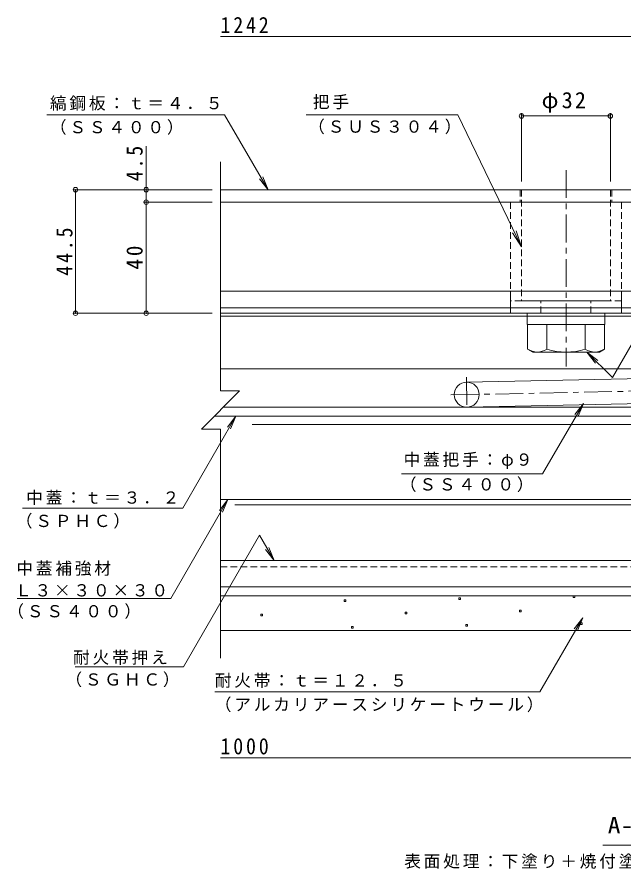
# Model space of a CAD drawing. Units: millimetres on the paper, enlarged 10 times, with parts at other scales. Extents: x -2452 to 2730, y -1962 to 1888.
# Drawn here: x -2362 to -1270, y -1696 to -162 of the extents above; entities that cross this region are included whole.
import ezdxf
from ezdxf.enums import TextEntityAlignment as Align

# ---------------------------------------------------------------- set-up
doc = ezdxf.new("R2010")
doc.units = ezdxf.units.MM
doc.header["$LTSCALE"] = 10
doc.header["$PDMODE"] = 32
doc.header["$PDSIZE"] = 8
doc.linetypes.add('CHAIN1', pattern=[8, 5, -1, 1, -1])
doc.linetypes.add('DASHED1', pattern=[1.8, 1.2, -0.6])
for name, color, linetype, lineweight in [('D-2', 3, 'Continuous', 9), ('D-4', 4, 'Continuous', 9), ('D-5', 7, 'Continuous', 9), ('D-6', 6, 'Continuous', 5), ('D-7', 5, 'Continuous', 5), ('D-8', 5, 'Continuous', 5), ('D-A', 3, 'Continuous', 9), ('D-B', 2, 'Continuous', 9), ('D-C', 7, 'Continuous', 9), ('D-F', 7, 'Continuous', 9)]:
    doc.layers.add(name, color=color, linetype=linetype, lineweight=lineweight)
doc.styles.add('ＭＳ ゴシック', font='')
doc.styles.get('ＭＳ ゴシック').set_extended_font_data('MS Gothic')

msp = doc.modelspace()

# ---------------------------------------------------------------- linework, layer by layer
at = {"layer": 'D-2'}
for p, q in [((-230.11, -472.73), (-1995.86, -472.73)), ((-1995.86, -495.23), (-230.11, -495.23))]:
    msp.add_line(p, q, dxfattribs=at)
at = {"layer": 'D-2', "linetype": 'DASHED1'}
for p, q in [((-1456.61, -472.73), (-1456.61, -495.23)), ((-1291.61, -472.73), (-1291.61, -495.23))]:
    msp.add_line(p, q, dxfattribs=at)
at = {"layer": 'D-4'}
for p, q in [((-770.16, -1187.59), (-1995.86, -1187.59)), ((-1995.86, -1203.74), (-948.44, -1203.74)), ((-945.58, -1266.24), (-1995.86, -1266.24))]:
    msp.add_line(p, q, dxfattribs=at)
at = {"layer": 'D-4', "color": 2}
for points in [[(-1773.12, -1213.94), (-1773.12, -1210.94), (-1770.12, -1210.94), (-1770.12, -1213.94)], [(-1566.99, -1210.47), (-1566.99, -1207.47), (-1563.99, -1207.47), (-1563.99, -1210.47)], [(-1360.87, -1207), (-1360.87, -1204), (-1357.87, -1204), (-1357.87, -1207)], [(-1923.01, -1239.82), (-1923.01, -1236.82), (-1920.01, -1236.82), (-1920.01, -1239.82)], [(-1663.59, -1236.35), (-1663.59, -1233.35), (-1660.59, -1233.35), (-1660.59, -1236.35)], [(-1457.46, -1232.88), (-1457.46, -1229.88), (-1454.46, -1229.88), (-1454.46, -1232.88)], [(-1554.05, -1258.76), (-1554.05, -1255.76), (-1551.05, -1255.76), (-1551.05, -1258.76)], [(-1347.93, -1255.3), (-1347.93, -1252.3), (-1344.93, -1252.3), (-1344.93, -1255.3)], [(-1760.18, -1262.23), (-1760.18, -1259.23), (-1757.18, -1259.23), (-1757.18, -1262.23)]]:
    msp.add_lwpolyline(points, close=True, dxfattribs=at)
at = {"layer": 'D-5'}
for p, q in [((-2308.12, -337.98), (-1988.31, -337.98)), ((-1910.09, -472.73), (-1988.31, -337.98)), ((-1568.44, -337.98), (-1841.69, -337.98)), ((-1568.44, -337.98), (-1454.11, -575.55)), ((-1290.47, -811.01), (-1017.37, -337.98)), ((-2129.51, -472.73), (-2129.51, -394.21)), ((-1910.09, -472.73), (-1925.36, -452.93)), ((-1910.09, -472.73), (-1919.71, -449.66)), ((-1454.11, -575.55), (-1470.53, -550.45)), ((-1454.11, -575.55), (-1463.48, -547.05)), ((-1336.25, -765.23), (-1321.04, -785.07)), ((-1342.59, -857.58), (-1357.85, -877.38)), ((-1967.96, -880.24), (-1983.18, -900.07)), ((-1982.39, -1030.24), (-1997.61, -1050.07)), ((-1899.47, -1140.24), (-1909.04, -1117.14)), ((-2361.96, -1208.66), (-2085.4, -1208.66)), ((-1420.78, -1376.72), (-1343.77, -1243.34)), ((-1343.77, -1243.34), (-1358.99, -1263.17)), ((-1343.77, -1243.34), (-1353.34, -1266.43)), ((-2257.4, -1331.53), (-2062.25, -1331.53)), ((-732.6, -1652.85), (-1307.6, -1652.85))]:
    msp.add_line(p, q, dxfattribs=at)
for points in [[(-1290.47, -811.01), (-1336.25, -765.23), (-1316.42, -780.45)], [(-1669.98, -984.5), (-1416.25, -984.5), (-1342.59, -857.58), (-1352.21, -880.66)], [(-2351.93, -1046.06), (-2063.69, -1046.06), (-1967.96, -880.24), (-1977.52, -903.33)], [(-2085.4, -1208.66), (-1982.39, -1030.24), (-1991.96, -1053.34)], [(-2062.25, -1331.53), (-1925.64, -1094.91), (-1899.47, -1140.24), (-1914.69, -1120.4)]]:
    msp.add_lwpolyline(points, dxfattribs=at)
at = {"layer": 'D-6'}
for p, q in [((-210.11, -695.23), (-1995.86, -695.23)), ((-210.11, -700.23), (-1995.86, -700.23)), ((-1995.86, -795.23), (-1037.35, -795.23)), ((-1553.07, -819.24), (-1002.6, -807.73)), ((-1552.13, -864.23), (-1002.6, -852.74))]:
    msp.add_line(p, q, dxfattribs=at)
at = {"layer": 'D-6', "linetype": 'CHAIN1'}
for p, q in [((-1553.26, -810.23), (-1552.01, -870.11)), ((-1581.12, -842.33), (-977.32, -829.7))]:
    msp.add_line(p, q, dxfattribs=at)
at = {"layer": 'D-6', "color": 134}
msp.add_line((-535.1, -1040.24), (-1969.73, -1040.24), dxfattribs=at)
at = {"layer": 'D-6'}
for start, end in [(90, 270), (270, 90)]:
    msp.add_arc((-1552.6, -841.74), 22.5, start, end, dxfattribs=at)
at = {"layer": 'D-7', "linetype": 'DASHED1'}
for p, q in [((-1474.11, -495.23), (-1474.11, -655.23)), ((-1274.11, -495.23), (-1274.11, -655.23)), ((-1274.11, -672.73), (-1474.11, -672.73)), ((-1419.11, -695.23), (-1419.11, -672.73)), ((-1329.11, -695.23), (-1329.11, -672.73))]:
    msp.add_line(p, q, dxfattribs=at)
at = {"layer": 'D-7'}
for p, q in [((-1474.11, -655.23), (-1474.11, -695.23)), ((-1274.11, -655.23), (-1274.11, -695.23)), ((-1274.11, -695.23), (-1474.11, -695.23))]:
    msp.add_line(p, q, dxfattribs=at)
at = {"layer": 'D-8'}
for p, q in [((-1995.86, -495.23), (-280.11, -495.23)), ((-480.11, -685.23), (-1995.86, -685.23))]:
    msp.add_line(p, q, dxfattribs=at)
at = {"layer": 'D-A'}
for p, q in [((-284.6, -864.24), (-1990.61, -864.24)), ((-284.6, -880.24), (-2006.61, -880.24))]:
    msp.add_line(p, q, dxfattribs=at)
at = {"layer": 'D-B', "color": 4}
for p, q in [((-1995.86, -495.23), (-305.11, -495.23)), ((-305.11, -655.23), (-1995.86, -655.23))]:
    msp.add_line(p, q, dxfattribs=at)
at = {"layer": 'D-B', "color": 6, "lineweight": 5}
for p, q in [((-605.1, -895.24), (-1938.62, -895.24)), ((-570.1, -1030.24), (-1995.86, -1030.24))]:
    msp.add_line(p, q, dxfattribs=at)
at = {"layer": 'D-B', "color": 7}
msp.add_line((-1995.86, -1140.24), (-746.16, -1140.24), dxfattribs=at)
at = {"layer": 'D-B', "color": 7, "linetype": 'DASHED1'}
msp.add_line((-1995.86, -1151.74), (-746.16, -1151.74), dxfattribs=at)
at = {"layer": 'D-C', "color": 2, "linetype": 'CHAIN1'}
msp.add_line((-1373.86, -437.56), (-1373.86, -790.86), dxfattribs=at)
at = {"layer": 'D-C', "color": 2, "linetype": 'DASHED1'}
for p, q in [((-1453.86, -472.73), (-1453.86, -672.73)), ((-1293.86, -472.73), (-1453.86, -472.73)), ((-1293.86, -472.73), (-1293.86, -672.73)), ((-1453.86, -672.73), (-1293.86, -672.73))]:
    msp.add_line(p, q, dxfattribs=at)
at = {"layer": 'D-C', "color": 134, "lineweight": 5}
for p, q in [((-1443.86, -695.23), (-1303.86, -695.23)), ((-1303.86, -695.23), (-1303.86, -715.23))]:
    msp.add_line(p, q, dxfattribs=at)
at = {"layer": 'D-C', "color": 5, "linetype": 'DASHED1', "lineweight": 5}
msp.add_line((-1304.57, -715.23), (-1443.14, -715.23), dxfattribs=at)
at = {"layer": 'D-C', "color": 5, "lineweight": 5}
for p, q in [((-1443.14, -715.23), (-1443.14, -759.87)), ((-1408.5, -759.87), (-1408.5, -715.23)), ((-1339.22, -759.87), (-1339.22, -715.23)), ((-1304.57, -759.87), (-1304.57, -715.23)), ((-1433.86, -765.23), (-1443.14, -759.87)), ((-1433.86, -765.23), (-1313.86, -765.23)), ((-1313.86, -765.23), (-1304.57, -759.87))]:
    msp.add_line(p, q, dxfattribs=at)
at = {"layer": 'D-C', "color": 134, "lineweight": 5}
msp.add_lwpolyline([(-1443.86, -695.23), (-1443.86, -715.23), (-1303.86, -715.23)], dxfattribs=at)
at = {"layer": 'D-C', "color": 5, "lineweight": 5}
for centre, radius, start, end in [((-1422.69, -724.46), 40.89, 240, 265.61574), ((-1426.9, -731.06), 34.18, 271.81354, 302.57069), ((-1373.86, -650.59), 114.64, 252.41203, 287.58795), ((-1320.81, -731.06), 34.18, 237.42929, 268.18645), ((-1325.02, -724.46), 40.89, 274.38425, 299.99998)]:
    msp.add_arc(centre, radius, start, end, dxfattribs=at)
at = {"layer": 'D-F'}
for p, q in [((-165.11, -196.97), (-1995.86, -196.97)), ((-1454.11, -457.74), (-1454.11, -335.11)), ((-1294.11, -457.74), (-1294.11, -335.11)), ((-1454.11, -340.11), (-1294.11, -340.11)), ((-1995.86, -422.73), (-1995.86, -835.08)), ((-2010.86, -472.73), (-2259.75, -472.73)), ((-2256.75, -695.23), (-2256.75, -472.73)), ((-2129.51, -495.23), (-2129.51, -472.73)), ((-2010.86, -495.23), (-2134.51, -495.23)), ((-2129.51, -695.23), (-2129.51, -495.23)), ((-2259.75, -695.23), (-2010.86, -695.23)), ((-1995.86, -903.89), (-2030.27, -903.89)), ((-1995.86, -903.89), (-1995.86, -1316.24)), ((-2006.01, -1376.72), (-1420.78, -1376.72)), ((-770.11, -1495.7), (-1995.86, -1495.7))]:
    msp.add_line(p, q, dxfattribs=at)
msp.add_lwpolyline([(-1995.86, -835.08), (-1961.45, -835.08), (-2030.27, -903.89)], dxfattribs=at)
for p in [(-1454.11, -340.11), (-1294.11, -340.11), (-2256.75, -472.73), (-2129.51, -472.73), (-2129.51, -495.23), (-2256.75, -695.23), (-2129.51, -695.23)]:
    msp.add_point(p, dxfattribs=at)

# ---------------------------------------------------------------- texts
at = {"layer": 'D-5', "color": 2, "style": 'ＭＳ ゴシック', "width": 1.15}
msp.add_text('A-A断面詳細図\u3000Ｓ＝１：２', height=29.33, dxfattribs=at).set_placement((-1298.85, -1640.35), align=Align.BOTTOM_LEFT)
at = {"layer": 'D-5', "char_height": 21.99, "attachment_point": 7, "style": 'ＭＳ ゴシック'}
for s, insert in [('\\T1.17;縞鋼板：ｔ＝４．５', (-2302.79, -330.43)), ('\\T1.17;把手', (-1829.6, -328.14)), ('\\T1.17;（ＳＳ４００）', (-2302.79, -374.1)), ('\\T1.17;（ＳＵＳ３０４）', (-1838.01, -373.05)), ('\\T1.17;中蓋把手：φ９', (-1666.27, -975.62)), ('\\T1.17;（ＳＳ４００）', (-1672.91, -1017.15)), ('\\T1.17;中蓋：ｔ＝３．２', (-2345.49, -1040.36)), ('\\T1.17;（ＳＰＨＣ）', (-2364.17, -1082.93)), ('\\T1.17;中蓋補強材', (-2363.24, -1168.16)), ('\\T1.17;Ｌ３×３０×３０', (-2365.59, -1205.35)), ('\\T1.17;（ＳＳ４００）', (-2379.43, -1245.49)), ('\\T1.17;耐火帯押え', (-2261.03, -1328.22)), ('\\T1.17;（ＳＧＨＣ）', (-2274.87, -1368.36)), ('\\T1.17;耐火帯：ｔ＝１２．５', (-2006.01, -1369.6)), ('\\T1.17;（アルカリアースシリケートウール）', (-2006.01, -1413.4)), ('\\T1.17;表面処理：下塗り＋焼付塗装（但し目地、把手、パッキン、クッション材を除く）', (-1665.1, -1695.6))]:
    msp.add_mtext(s, dxfattribs=dict(at, insert=insert))
at = {"layer": 'D-F', "color": 2, "char_height": 29.33, "attachment_point": 7, "style": 'ＭＳ ゴシック'}
for s, insert in [('\\T1.28;\\W0.9;1242', (-1995.86, -190.97)), ('\\T1.19;φ32', (-1417.86, -334.11)), ('\\T1.28;\\W0.9;1000', (-1995.86, -1489.7))]:
    msp.add_mtext(s, dxfattribs=dict(at, insert=insert))
at = {"layer": 'D-F', "color": 2, "char_height": 29.33, "attachment_point": 7, "rotation": 90, "style": 'ＭＳ ゴシック'}
for s, insert in [('\\T1.27;\\W0.9;4.5', (-2135.51, -457.32)), ('\\T1.28;\\W0.9;44.5', (-2261.75, -627.73)), ('\\T1.27;\\W0.95;40', (-2135.51, -616.48))]:
    msp.add_mtext(s, dxfattribs=dict(at, insert=insert))

doc.saveas('drawing.dxf')
